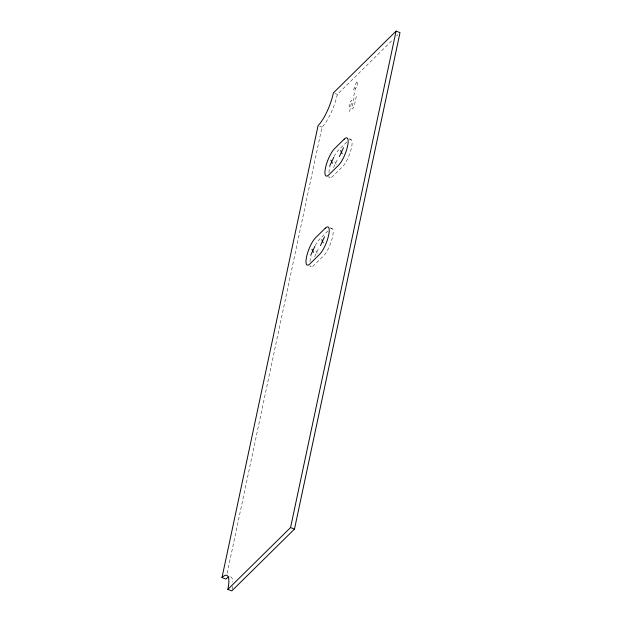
<?xml version="1.0" encoding="UTF-8"?>
<svg xmlns="http://www.w3.org/2000/svg" width="622" height="622" viewBox="0 0 622 622"><rect width="100%" height="100%" fill="white"/><g stroke="black" fill="none" stroke-linecap="round" stroke-linejoin="round"><path stroke-width="0.47" stroke-dasharray="3.11 2.33" d="M227.131 573.398L321.986 127.152A26.256 7.106 -68.7 0 0 337.318 94.427L392.428 40.103M349.556 111.696L351.788 101.215A1.641 0.443 -68.7 0 0 351.422 100.476L351.212 100.678A3.374 0.917 -68.7 0 0 349.237 104.885A3.374 0.917 -68.7 0 0 349.999 106.401L350.722 105.686M353.801 95.78L355.411 88.215L353.405 90.19L356.958 80.938L357.409 86.24L355.551 88.075M354.05 97.887L352.044 107.318A3.024 0.816 -68.7 0 0 352.721 108.679A3.024 0.816 -68.7 0 0 354.486 104.908L356.492 95.469M333.548 167.683L337.676 158.874M314.615 256.738L318.752 247.929M396.564 36.029L397.94 34.669M346.796 141.987L338.376 150.291A15.317 4.144 -68.7 0 0 334.037 156.69M327.872 231.042L319.444 239.346A15.317 4.144 -68.7 0 0 315.105 245.744M334.97 93.51L337.318 94.427M319.63 126.227L321.986 127.152M349.245 138.784L350.816 139.398M327.771 176.656L330.127 177.573M330.321 227.839L331.891 228.453M309.632 266.014L311.202 266.628M334.823 161.689L336.401 164.869M315.89 250.744L317.477 253.924M230.583 576.843A26.256 7.106 -68.7 0 1 232.791 582.145M232.566 586.321A26.256 7.106 -68.7 0 1 231.796 590.9M330.671 228.624A15.317 4.144 -68.7 0 1 332.179 238.397A15.317 4.144 -68.7 0 1 323.642 255.735L313.923 265.322A15.317 4.144 -68.7 0 1 310.355 265.827M309.989 261.59A15.317 4.144 -68.7 0 1 311.155 255.774M349.603 139.569A15.317 4.144 -68.7 0 1 351.111 149.342A15.317 4.144 -68.7 0 1 342.574 166.68L332.848 176.267A15.317 4.144 -68.7 0 1 329.287 176.772M328.921 172.535A15.317 4.144 -68.7 0 1 330.08 166.727"/><path stroke-width="0.93" d="M221.992 577.566L318.06 125.621A26.256 7.106 -68.7 0 0 333.4 92.896L396.082 31.1L400.008 32.632L294.478 529.104L231.796 590.9L227.87 589.368A26.256 7.106 -68.7 0 0 221.992 577.566L225.918 579.09A26.256 7.106 -68.7 0 1 228.974 576.952M227.87 589.368L290.552 527.573L396.082 31.1M329.621 166.152L333.75 157.343M339.348 156.565L343.476 147.756M310.697 255.207L314.825 246.398M320.416 245.62L324.544 236.811M290.552 527.573L294.478 529.104M340.623 150.578L342.201 153.751M330.896 160.157L332.475 163.337M321.691 239.625L323.269 242.805M311.964 249.212L313.55 252.392M344.168 139.18L334.449 148.759A15.317 4.144 -68.7 0 0 325.5 167.847A15.317 4.144 -68.7 0 0 328.929 174.735L338.648 165.149A15.317 4.144 -68.7 0 0 347.597 146.061A15.317 4.144 -68.7 0 0 344.168 139.18M325.244 228.227L315.517 237.814A15.317 4.144 -68.7 0 0 306.568 256.902A15.317 4.144 -68.7 0 0 309.997 263.79L319.724 254.204A15.317 4.144 -68.7 0 0 328.665 235.116A15.317 4.144 -68.7 0 0 325.244 228.227"/></g></svg>
